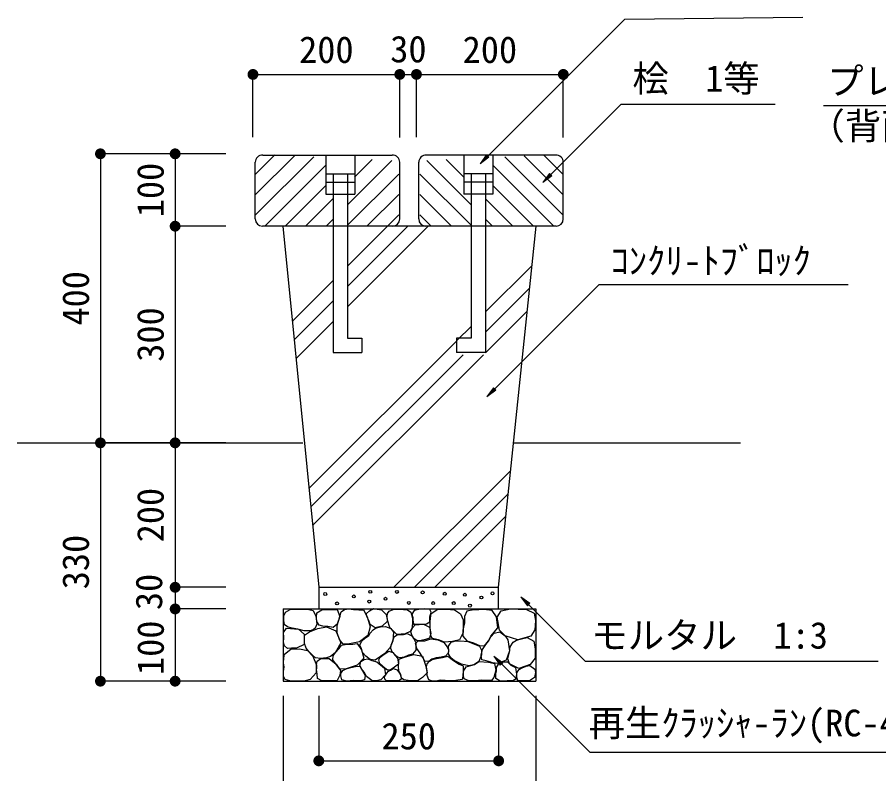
# Model space of a CAD drawing. Units: millimetres at full size, sheet at 1:20; some dimension numbers follow another scale. Extents: x 173 to 5649, y 2106 to 5839.
# Drawn here: x 2555 to 3747, y 3685 to 4733 of the extents above; entities that cross this region are included whole.
import ezdxf
from ezdxf.enums import TextEntityAlignment as Align

# ---------------------------------------------------------------- set-up
doc = ezdxf.new("R2010")
doc.units = ezdxf.units.MM
doc.header["$LTSCALE"] = 20
for name, color, linetype, lineweight in [('0_2', 7, 'Continuous', 25), ('_0-0_', 7, 'Continuous', 25), ('ハッチ', 4, 'Continuous', 25), ('寸法', 3, 'Continuous', 25), ('本体', 7, 'Continuous', 25)]:
    doc.layers.add(name, color=color, linetype=linetype, lineweight=lineweight)
doc.styles.add('ＭＳ ゴシック', font='')
doc.styles.get('ＭＳ ゴシック').set_extended_font_data('MS Gothic')

# ---------------------------------------------------------------- blocks, each defined once
blk = doc.blocks.new('filled_dot')
at = {"color": 0, "linetype": 'Continuous', "lineweight": -2, "const_width": 1.25}
blk.add_lwpolyline([(-0.625, 0, 1), (0.625, 0, 1)], format="xyb", close=True, dxfattribs=at)

msp = doc.modelspace()

# ---------------------------------------------------------------- hatches: boundary and pattern name
at = {"layer": '0_2'}
for points in [[(3194.95, 4529.98), (3203.87, 4542.27), (3207.23, 4538.91)], [(3204.46, 4207.28), (3213.39, 4219.57), (3216.75, 4216.21)], [(3251.47, 3930.15), (3263.75, 3921.23), (3260.39, 3917.87)], [(3214.03, 3847.86), (3226.32, 3838.93), (3222.96, 3835.57)]]:
    msp.add_hatch(color=256, dxfattribs=at).paths.add_polyline_path(points)
at = {"layer": '寸法'}
msp.add_hatch(color=256, dxfattribs=at).paths.add_polyline_path([(3281.93, 4503.99), (3290.86, 4516.28), (3294.22, 4512.92)])

# ---------------------------------------------------------------- linework, layer by layer
at = {"layer": '0_2'}
for points in [[(3194.95, 4529.98), (3395.05, 4730.09), (3641.7, 4732.77)], [(4046.16, 4498.4), (3934.69, 4609.87), (3670.27, 4609.87)], [(3204.46, 4207.28), (3359.78, 4362.61), (3704.18, 4362.61)], [(3251.47, 3930.15), (3340.35, 3841.27), (3745.62, 3841.27)], [(3214.03, 3847.86), (3346.87, 3715.01), (3963.04, 3715.01)]]:
    msp.add_lwpolyline(points, dxfattribs=at)
at = {"layer": '0_2', "lineweight": 13}
for points in [[(3194.95, 4529.98), (3203.87, 4542.27), (3207.23, 4538.91)], [(3204.46, 4207.28), (3213.39, 4219.57), (3216.75, 4216.21)], [(3251.47, 3930.15), (3263.75, 3921.23), (3260.39, 3917.87)], [(3214.03, 3847.86), (3226.32, 3838.93), (3222.96, 3835.57)]]:
    msp.add_lwpolyline(points, close=True, dxfattribs=at)
at = {"layer": 'ハッチ'}
for p, q in [((2883.86, 4515.09), (2911.07, 4542.29)), ((3310.12, 4515.09), (3282.92, 4542.29)), ((2883.86, 4486.81), (2938.02, 4540.97)), ((2883.86, 4458.52), (2964.98, 4539.64)), ((3011.57, 4473.09), (3072.81, 4534.33)), ((3021.31, 4511.11), (3045.85, 4535.66)), ((3182.42, 4473.09), (3121.17, 4534.33)), ((3172.68, 4511.11), (3148.13, 4535.66)), ((3310.12, 4458.52), (3229, 4539.64)), ((3310.12, 4486.81), (3255.96, 4540.97)), ((2897.01, 4443.39), (2981.56, 4527.94)), ((3296.97, 4443.39), (3212.42, 4527.94)), ((3011.56, 4444.8), (3082.35, 4515.59)), ((3182.42, 4444.8), (3111.63, 4515.59)), ((2925.3, 4443.39), (2981.56, 4499.65)), ((3268.69, 4443.39), (3212.42, 4499.65)), ((3038.44, 4443.39), (3082.35, 4487.31)), ((3155.55, 4443.39), (3111.63, 4487.31)), ((2953.58, 4443.39), (2991.29, 4481.1)), ((3240.4, 4443.39), (3202.7, 4481.1)), ((3066.72, 4443.39), (3082.35, 4459.02)), ((3127.27, 4443.39), (3111.63, 4459.02)), ((2981.87, 4443.39), (2991.56, 4453.08)), ((3212.12, 4443.39), (3202.42, 4453.08)), ((3011.56, 4388.23), (3066.72, 4443.39)), ((3011.56, 4359.95), (3095, 4443.39)), ((3011.56, 4331.66), (3123.29, 4443.39)), ((3202.63, 4324.74), (3266.4, 4388.51)), ((2935.22, 4311.89), (2991.56, 4368.23)), ((3202.63, 4296.46), (3263.12, 4356.95)), ((2937.78, 4286.16), (2991.56, 4339.95)), ((3202.63, 4268.17), (3259.85, 4325.39)), ((2940.33, 4260.43), (2991.56, 4311.66)), ((3163.33, 4285.45), (3182.63, 4304.74)), ((2958.22, 4080.33), (3162.63, 4284.74)), ((2960.78, 4054.6), (3171.62, 4265.45)), ((2963.33, 4028.87), (3199.9, 4265.45)), ((3075.84, 3943.39), (3236.91, 4104.47)), ((3104.12, 3943.39), (3233.64, 4072.91)), ((3132.4, 3943.39), (3230.36, 4041.34))]:
    msp.add_line(p, q, dxfattribs=at)
for points in [[(2964.35, 3885.06), (2959.78, 3883.32), (2951.74, 3883.1), (2942.6, 3885.49), (2934.78, 3886.58), (2929.56, 3888.32), (2924.55, 3891.58), (2923.25, 3897.44), (2923.47, 3903.96), (2925.64, 3908.74), (2932.17, 3912.44), (2940.21, 3913.09), (2947.17, 3913.31), (2957.83, 3912.44), (2964.13, 3911.13), (2967.83, 3903.31), (2969.14, 3892.45), (2966.96, 3887.01)], [(2984.37, 3889.08), (2977.28, 3889.34), (2972.22, 3891.11), (2969.18, 3896.17), (2968.68, 3901.48), (2969.18, 3907.8), (2976.02, 3912.1), (2982.35, 3912.86), (2989.18, 3912.86), (2997.28, 3912.86), (3000.82, 3902.99), (2997.28, 3892.12), (2991.71, 3887.57)], [(3000.32, 3871.13), (2997.03, 3880.23), (2997.28, 3890.6), (2999.56, 3897.68), (3001.33, 3904.77), (3002.59, 3909.32), (3007.4, 3912.61), (3012.72, 3913.62), (3020.06, 3912.86), (3027.15, 3912.35), (3033.47, 3912.35), (3038.54, 3902.49), (3042.84, 3888.83), (3039.8, 3876.44), (3028.16, 3868.09), (3014.24, 3865.06), (3005.63, 3864.8)], [(3041.06, 3897.58), (3038.43, 3903.08), (3037.96, 3906.9), (3041.78, 3910.96), (3047.28, 3913.83), (3052.54, 3913.11), (3058.76, 3912.4), (3064.98, 3905.71), (3066.66, 3896.39), (3059.48, 3889.69), (3049.67, 3887.06), (3042.74, 3892.08)], [(3066.92, 3897.82), (3066.2, 3903.08), (3066.68, 3907.14), (3069.07, 3910.25), (3074.57, 3912.64), (3082.23, 3912.88), (3089.16, 3912.64), (3094.42, 3912.16), (3098.97, 3908.81), (3101.36, 3900.69), (3101.36, 3895.43), (3101.12, 3887.78), (3098.25, 3882.29), (3091.55, 3878.94), (3079.83, 3878.22), (3070.03, 3887.78)], [(3101.96, 3898.34), (3102.97, 3892.3), (3106.8, 3892.3), (3114.46, 3892.3), (3120.71, 3892.7), (3125.35, 3895.72), (3125.35, 3902.57), (3127.36, 3908.82), (3125.35, 3912.65), (3118.49, 3913.45), (3110.22, 3912.85), (3103.57, 3911.44), (3100.55, 3906), (3102.16, 3901.37)], [(3137.39, 3870.69), (3129.36, 3872.3), (3126.96, 3875.97), (3126.34, 3882.37), (3125.92, 3889.27), (3125.81, 3895.69), (3126.15, 3900.5), (3127.3, 3907.04), (3136.39, 3913.24), (3148.64, 3913.12), (3159.53, 3912.08), (3167.91, 3906.69), (3171.58, 3898.33), (3171.66, 3880.57), (3166.42, 3870.58), (3156.78, 3868.52), (3145.77, 3867.6)], [(3186.18, 3912.19), (3176.44, 3910.44), (3173.58, 3902.96), (3173.29, 3894.02), (3171.28, 3884.23), (3171.28, 3875.58), (3176.47, 3869.24), (3185.98, 3866.36), (3194.05, 3862.61), (3201.26, 3862.33), (3206.74, 3869.24), (3209.91, 3875.87), (3219.43, 3887.09), (3217.73, 3902.46), (3211.77, 3911.3), (3200.4, 3912.47), (3193.19, 3912.19)], [(3237.28, 3913.39), (3247.74, 3912.9), (3259.34, 3912.62), (3269.8, 3907.53), (3271.5, 3897.63), (3270.65, 3884.63), (3265, 3875.86), (3247.18, 3870.49), (3229.74, 3876.32), (3221.98, 3883.8), (3218.61, 3901.87), (3224.26, 3910.92)], [(2933.87, 3859.06), (2928.55, 3858.43), (2924.49, 3862.5), (2922.92, 3866.87), (2923.24, 3873.75), (2922.92, 3880.62), (2927.3, 3886.87), (2943.88, 3885.31), (2951.38, 3878.44), (2951.7, 3864.06), (2940.75, 3859.06)], [(2982.27, 3845.69), (2974.23, 3844.8), (2967.09, 3845.69), (2963.22, 3849.26), (2958.15, 3854.32), (2954.28, 3859.08), (2952.2, 3865.63), (2952.2, 3872.17), (2951.9, 3877.23), (2959.05, 3881.69), (2970.36, 3886.45), (2982.27, 3888.83), (2995.25, 3883.27), (3002.09, 3866.32), (2994.48, 3852.83), (2987.93, 3847.78)], [(3037.02, 3848.11), (3032.24, 3853.13), (3031.04, 3858.15), (3028.65, 3863.41), (3030.8, 3868.42), (3036.3, 3873.2), (3040.85, 3876.55), (3042.76, 3879.9), (3047.07, 3884.44), (3050.42, 3886.59), (3057.35, 3888.74), (3064.05, 3889.22), (3071.46, 3886.35), (3075.05, 3881.09), (3074.33, 3869.38), (3070.51, 3859.82), (3063.09, 3851.7), (3049.7, 3842.61), (3042.76, 3843.33)], [(3124.95, 3872.89), (3119.51, 3870.88), (3113.26, 3869.67), (3107.81, 3869.06), (3103.38, 3872.29), (3101.16, 3876.32), (3098.94, 3881.55), (3101.36, 3887.4), (3105.19, 3891.63), (3116.88, 3892.43), (3125.15, 3888.2), (3126.76, 3879.54)], [(3095.89, 3849.52), (3089.84, 3846.7), (3084.6, 3845.69), (3081.17, 3846.5), (3076.93, 3850.33), (3073.51, 3853.95), (3071.69, 3858.59), (3072.09, 3863.22), (3073.71, 3868.06), (3076.33, 3874.71), (3080.76, 3877.93), (3089.03, 3878.13), (3094.27, 3879.54), (3101.33, 3875.51), (3105.97, 3866.45), (3106.17, 3856.37), (3101.53, 3850.93)], [(3209.72, 3839.56), (3203.19, 3841.51), (3197.31, 3842.82), (3196.44, 3849.56), (3198.4, 3857.39), (3202.75, 3864.14), (3206.67, 3868.7), (3209.93, 3874.8), (3214.5, 3879.79), (3222.53, 3881.79), (3229.74, 3876.32), (3233.44, 3870.44), (3235.62, 3855.44), (3231.05, 3842.38), (3219.51, 3838.03), (3212.33, 3838.69)], [(2996.52, 3836.23), (2993.99, 3839.26), (2991.46, 3843.05), (2991.71, 3848.37), (2994.75, 3852.92), (2999.81, 3858.73), (3003.35, 3863.29), (3008.42, 3864.3), (3018.79, 3864.8), (3025.12, 3865.56), (3030.94, 3856.71), (3034.23, 3845.08), (3025.12, 3835.47), (3008.42, 3830.16), (3000.32, 3830.66)], [(3149.55, 3861), (3151.16, 3856.77), (3150.76, 3852.34), (3147.33, 3848.11), (3141.28, 3846.5), (3134.22, 3845.49), (3128.38, 3843.88), (3124.14, 3840.86), (3118.7, 3841.06), (3115.88, 3846.1), (3112.05, 3852.34), (3107.41, 3858.79), (3105.8, 3865.44), (3109.22, 3869.26), (3118.7, 3869.47), (3126.76, 3872.08), (3136.44, 3870.47), (3144.91, 3866.85)], [(3154.29, 3845.54), (3151.27, 3851.04), (3151.54, 3855.43), (3151.27, 3861.75), (3154.84, 3867.52), (3159.52, 3868.62), (3168.32, 3869.45), (3178.21, 3868.35), (3186.46, 3865.05), (3194.16, 3861.75), (3196.91, 3856.53), (3196.91, 3849.94), (3193.05, 3840.55), (3186.19, 3836.2), (3179.31, 3834.83), (3169.14, 3836.75), (3159.24, 3842.24)], [(3233.36, 3844.51), (3235.58, 3853.39), (3236.69, 3860.89), (3240.58, 3867.28), (3245.58, 3870.05), (3252.25, 3872), (3260.03, 3873.94), (3269.47, 3868.94), (3271.14, 3858.39), (3271.14, 3845.06), (3264.19, 3836.46), (3248.64, 3830.9), (3235.86, 3837.29)], [(2931.76, 3813.75), (2925.32, 3815.81), (2922.75, 3820.44), (2923, 3826.87), (2923.78, 3833.05), (2923, 3838.96), (2923.52, 3845.14), (2924.55, 3850.8), (2933.04, 3857.74), (2944.89, 3858), (2956.22, 3855.69), (2963.43, 3848.23), (2968.58, 3835.62), (2968.32, 3825.07), (2959.82, 3815.55), (2953.13, 3813.75), (2943.09, 3813.49)], [(3063.11, 3831.53), (3059.85, 3834.2), (3056.29, 3837.61), (3054.81, 3842.79), (3056.74, 3846.8), (3060.3, 3849.61), (3064.89, 3852.87), (3068.75, 3855.1), (3074.09, 3853.02), (3077.36, 3849.17), (3080.77, 3845.17), (3082.25, 3837.16), (3076.76, 3832.57), (3070.53, 3828.71), (3066.97, 3828.71)], [(3095.48, 3814.26), (3089.43, 3815.07), (3086.21, 3817.69), (3085.2, 3822.73), (3082.78, 3827.36), (3081.97, 3834.61), (3082.78, 3839.45), (3082.78, 3843.88), (3091.85, 3847.31), (3103.14, 3850.53), (3115.24, 3847.91), (3119.27, 3835.62), (3121.69, 3824.74), (3115.44, 3818.29), (3108.39, 3813.86)], [(2969.73, 3822.97), (2968.56, 3829.73), (2968.56, 3836.26), (2969.5, 3840.92), (2974.86, 3844.65), (2986.07, 3844.89), (2995.63, 3836.96), (3001.93, 3828.33), (3001, 3821.57), (2997.03, 3814.34), (2988.87, 3813.64), (2976.03, 3813.87), (2970.2, 3816.9)], [(3034.39, 3825.65), (3030.8, 3830.66), (3028.65, 3835.44), (3030.09, 3840.46), (3034.39, 3843.57), (3039.89, 3844.29), (3045.39, 3841.9), (3052.09, 3839.98), (3062.61, 3831.38), (3064.05, 3822.06), (3057.59, 3815.13), (3051.37, 3813.93), (3045.39, 3814.17), (3037.74, 3819.67)], [(3129.03, 3813.61), (3124.18, 3815.18), (3121.95, 3821.47), (3121.82, 3827.1), (3120.64, 3833.26), (3121.95, 3837.59), (3125.1, 3840.99), (3128.63, 3843.22), (3134.53, 3844.92), (3142.79, 3846.1), (3146.46, 3847.28), (3150.4, 3847.81), (3158, 3842.04), (3166.13, 3836.93), (3171.5, 3834.83), (3171.63, 3829.2), (3171.63, 3822.78), (3170.06, 3815.71), (3161.28, 3814.13), (3153.8, 3813.74), (3140.3, 3814.66), (3133.62, 3813.61)], [(3179.21, 3813.89), (3172.79, 3816.49), (3171.39, 3821.91), (3171.99, 3827.12), (3175.8, 3833.13), (3182.22, 3835.13), (3187.43, 3836.54), (3193.05, 3840.55), (3206.68, 3839.74), (3214.9, 3837.74), (3216.91, 3828.52), (3213.9, 3818.7), (3210.89, 3814.29), (3196.66, 3814.89), (3188.43, 3813.69)], [(3217.59, 3827.54), (3217.79, 3832.3), (3220.28, 3837.05), (3226.49, 3840.36), (3232.7, 3840.16), (3237.46, 3835.4), (3243.87, 3832.3), (3245.53, 3823.19), (3245.11, 3816.78), (3240.35, 3814.09), (3232.28, 3814.09), (3222.76, 3813.47), (3216.76, 3816.99), (3216.76, 3824.43)], [(3002.32, 3820.86), (3002.08, 3823.97), (3005.19, 3828.27), (3009.73, 3830.42), (3015.95, 3832.33), (3022.41, 3833.77), (3028.39, 3834.24), (3032.21, 3827.55), (3036.04, 3821.1), (3034.84, 3815.12), (3029.34, 3813.93), (3020.02, 3814.41), (3010.45, 3813.45), (3003.51, 3815.36)], [(3069.05, 3813.74), (3065.49, 3813.74), (3062.97, 3816.26), (3062.82, 3819.23), (3064.89, 3823.08), (3067.71, 3826.64), (3071.12, 3828.86), (3074.83, 3830.79), (3080.47, 3829.16), (3084.48, 3822.93), (3086.4, 3816.41), (3083.59, 3814.48), (3076.02, 3813.74)], [(3249.25, 3829.61), (3253.19, 3832.09), (3258.57, 3834.16), (3263.74, 3834.98), (3270.78, 3830.23), (3271.82, 3825.47), (3270.37, 3818.43), (3263.54, 3813.68), (3256.08, 3813.68), (3247.18, 3813.68), (3245.53, 3820.5), (3246.15, 3825.88)]]:
    msp.add_lwpolyline(points, close=True, dxfattribs=at)
for centre in [(2980.76, 3934.08), (3042.99, 3937.09), (3079.91, 3936.94), (3115.53, 3936.38), (3146.02, 3934.51), (3173.81, 3933.11), (3212.14, 3935.03), (2997.1, 3921.14), (3020.29, 3930.78), (3041.59, 3923.53), (3064.07, 3927.51), (3096.37, 3921.79), (3130.04, 3921.52), (3158.48, 3921.61), (3196.81, 3929.28), (3180.91, 3917.98)]:
    msp.add_circle(centre, 2, dxfattribs=at)
at = {"layer": '寸法'}
for p, q in [((2880.7, 4653.55), (3083.86, 4653.55)), ((2880.7, 4566.84), (2880.7, 4653.55)), ((3083.86, 4566.39), (3083.86, 4653.55)), ((3083.86, 4653.55), (3106.95, 4653.55)), ((3083.86, 4566.39), (3083.86, 4653.55)), ((3106.95, 4566.84), (3106.95, 4653.55)), ((3106.95, 4653.55), (3310.12, 4653.55)), ((3106.95, 4566.84), (3106.95, 4653.55)), ((3310.12, 4566.39), (3310.12, 4653.55)), ((2669.66, 4543.62), (2669.66, 4143.39)), ((2843.08, 4543.62), (2669.66, 4543.62)), ((2773.05, 4543.62), (2773.05, 4443.39)), ((2843.08, 4543.62), (2773.05, 4543.62)), ((2843.08, 4443.39), (2773.05, 4443.39)), ((2773.05, 4443.39), (2773.05, 4143.39)), ((2843.08, 4443.39), (2773.05, 4443.39)), ((2843.08, 4143.39), (2669.66, 4143.39)), ((2669.66, 4143.39), (2669.66, 3813.39)), ((2843.08, 4143.39), (2669.66, 4143.39)), ((2843.08, 4143.39), (2773.05, 4143.39)), ((2773.05, 4143.39), (2773.05, 3943.39)), ((2843.08, 4143.39), (2773.05, 4143.39)), ((2843.08, 3943.39), (2773.05, 3943.39)), ((2773.05, 3943.39), (2773.05, 3913.39)), ((2843.08, 3943.39), (2773.05, 3943.39)), ((2843.08, 3913.39), (2773.05, 3913.39)), ((2773.05, 3913.39), (2773.05, 3813.39)), ((2843.08, 3913.39), (2773.05, 3913.39)), ((2843.08, 3813.39), (2669.66, 3813.39)), ((2843.08, 3813.39), (2773.05, 3813.39)), ((2922.35, 3793.12), (2922.35, 3606.36)), ((2971.82, 3793.12), (2971.82, 3703.08)), ((3220.68, 3793.12), (3220.68, 3703.08)), ((3272.35, 3793.12), (3272.35, 3606.36)), ((2971.82, 3703.08), (3220.68, 3703.08))]:
    msp.add_line(p, q, dxfattribs=at)
at = {"layer": '寸法', "color": 1}
msp.add_line((3083.86, 4653.55), (3112.35, 4653.55), dxfattribs=at)
at = {"layer": '寸法'}
msp.add_lwpolyline([(3281.93, 4503.99), (3390.09, 4612.16), (3603.32, 4612.16)], dxfattribs=at)
at = {"layer": '寸法', "lineweight": 13}
msp.add_lwpolyline([(3281.93, 4503.99), (3290.86, 4516.28), (3294.22, 4512.92)], close=True, dxfattribs=at)
at = {"layer": '本体'}
for p, q in [((2894.36, 4541.96), (3073.37, 4541.96)), ((2981.56, 4541.96), (2981.56, 4487.64)), ((3021.56, 4541.96), (3021.56, 4487.64)), ((3299.63, 4541.96), (3120.61, 4541.96)), ((3172.42, 4541.96), (3172.42, 4487.64)), ((3212.42, 4541.96), (3212.42, 4487.64)), ((2883.86, 4453.39), (2883.86, 4531.97)), ((3083.86, 4453.39), (3083.86, 4531.97)), ((3110.12, 4453.39), (3110.12, 4531.97)), ((3310.12, 4453.39), (3310.12, 4531.97)), ((2982.2, 4516.03), (3021.56, 4516.03)), ((2991.56, 4516.03), (2991.56, 4268.32)), ((3011.56, 4516.03), (3011.56, 4288.32)), ((3211.79, 4516.03), (3172.42, 4516.03)), ((3182.42, 4516.03), (3182.42, 4288.32)), ((3202.42, 4516.03), (3202.42, 4268.32)), ((2982.2, 4504.39), (3021.56, 4504.39)), ((3211.79, 4504.39), (3172.42, 4504.39)), ((2981.56, 4487.64), (3021.56, 4487.64)), ((3212.42, 4487.64), (3172.42, 4487.64)), ((3300.12, 4443.39), (2893.86, 4443.39)), ((2922.16, 4443.39), (2971.82, 3943.39)), ((3272.1, 4443.39), (3220.19, 3943.39)), ((3011.56, 4288.32), (3031.56, 4288.32)), ((3031.56, 4288.32), (3031.56, 4268.32)), ((3162.42, 4288.32), (3162.42, 4268.32)), ((3182.42, 4288.32), (3162.42, 4288.32)), ((2991.56, 4268.32), (3031.56, 4268.32)), ((3202.42, 4268.32), (3162.42, 4268.32)), ((2554.55, 4143.39), (2949.61, 4143.39)), ((3240.88, 4143.39), (3555.11, 4143.39)), ((2971.82, 3943.39), (3220.19, 3943.39)), ((2971.82, 3943.39), (2971.82, 3913.39)), ((3220.19, 3943.39), (3220.19, 3913.39)), ((2922.35, 3913.39), (2922.35, 3813.39)), ((2922.35, 3913.39), (3272.35, 3913.39)), ((3272.35, 3913.39), (3272.35, 3813.39)), ((2922.35, 3813.39), (3272.35, 3813.39))]:
    msp.add_line(p, q, dxfattribs=at)
for centre, start, end in [((2893.86, 4531.97), 87.17975, 180), ((3073.86, 4531.97), 360, 92.82025), ((3120.12, 4531.97), 87.17975, 180), ((3300.12, 4531.97), 360, 92.82025), ((2893.86, 4453.39), 180, 270), ((3073.86, 4453.39), 270, 0), ((3120.12, 4453.39), 180, 270), ((3300.12, 4453.39), 270, 0)]:
    msp.add_arc(centre, 10, start, end, dxfattribs=at)

# ---------------------------------------------------------------- block references
at = {"layer": '寸法', "xscale": 6, "yscale": 6}
for p in [(2880.7, 4653.55), (3083.86, 4653.55), (3106.95, 4653.55), (2971.82, 3703.08)]:
    msp.add_blockref('filled_dot', p, dxfattribs=at)
for p, rotation in [((3083.86, 4653.55), 180), ((3106.95, 4653.55), 180), ((3310.12, 4653.55), 180), ((2669.66, 4543.62), 270), ((2773.05, 4543.62), 270), ((2773.05, 4443.39), 90), ((2773.05, 4443.39), 270), ((2669.66, 4143.39), 90), ((2669.66, 4143.39), 270), ((2773.05, 4143.39), 90), ((2773.05, 4143.39), 270), ((2773.05, 3943.39), 90), ((2773.05, 3943.39), 270), ((2773.05, 3913.39), 90), ((2773.05, 3913.39), 270), ((2669.66, 3813.39), 90), ((2773.05, 3813.39), 90), ((3220.68, 3703.08), 180)]:
    msp.add_blockref('filled_dot', p, dxfattribs=dict(at, rotation=rotation))

# ---------------------------------------------------------------- texts
at = {"layer": '_0-0_', "color": 3, "style": 'ＭＳ ゴシック'}
for s, p in [('桧\u30001等', (3405.61, 4618.37)), ('プレート工', (3675.18, 4614.78)), ('（背面）', (3649.26, 4552.59)), ('ｺﾝｸﾘ-ﾄﾌﾞﾛｯｸ', (3375.59, 4366.06)), ('モルタル\u30001:3', (3348.88, 3847.33)), ('再生ｸﾗｯｼｬ-ﾗﾝ(RC-40)基礎', (3344.97, 3725.89))]:
    msp.add_text(s, height=36.95, dxfattribs=at).set_placement(p, align=Align.BOTTOM_LEFT)
at = {"layer": '寸法', "style": 'ＭＳ ゴシック'}
for s, p in [('200', (2982.28, 4658.35)), ('30', (3095.78, 4659.17)), ('200', (3208.54, 4658.35)), ('250', (3096.25, 3707.88))]:
    msp.add_text(s, height=36.95, dxfattribs=at).set_placement(p, align=Align.BOTTOM_CENTER)
for s, p in [('100', (2768.25, 4493.51)), ('400', (2664.86, 4343.51)), ('300', (2768.25, 4293.39)), ('200', (2768.25, 4043.39)), ('330', (2664.86, 3978.39)), ('30', (2766.21, 3936.96)), ('100', (2768.44, 3859.66))]:
    msp.add_text(s, height=36.95, rotation=90, dxfattribs=at).set_placement(p, align=Align.BOTTOM_CENTER)

doc.saveas('drawing.dxf')
